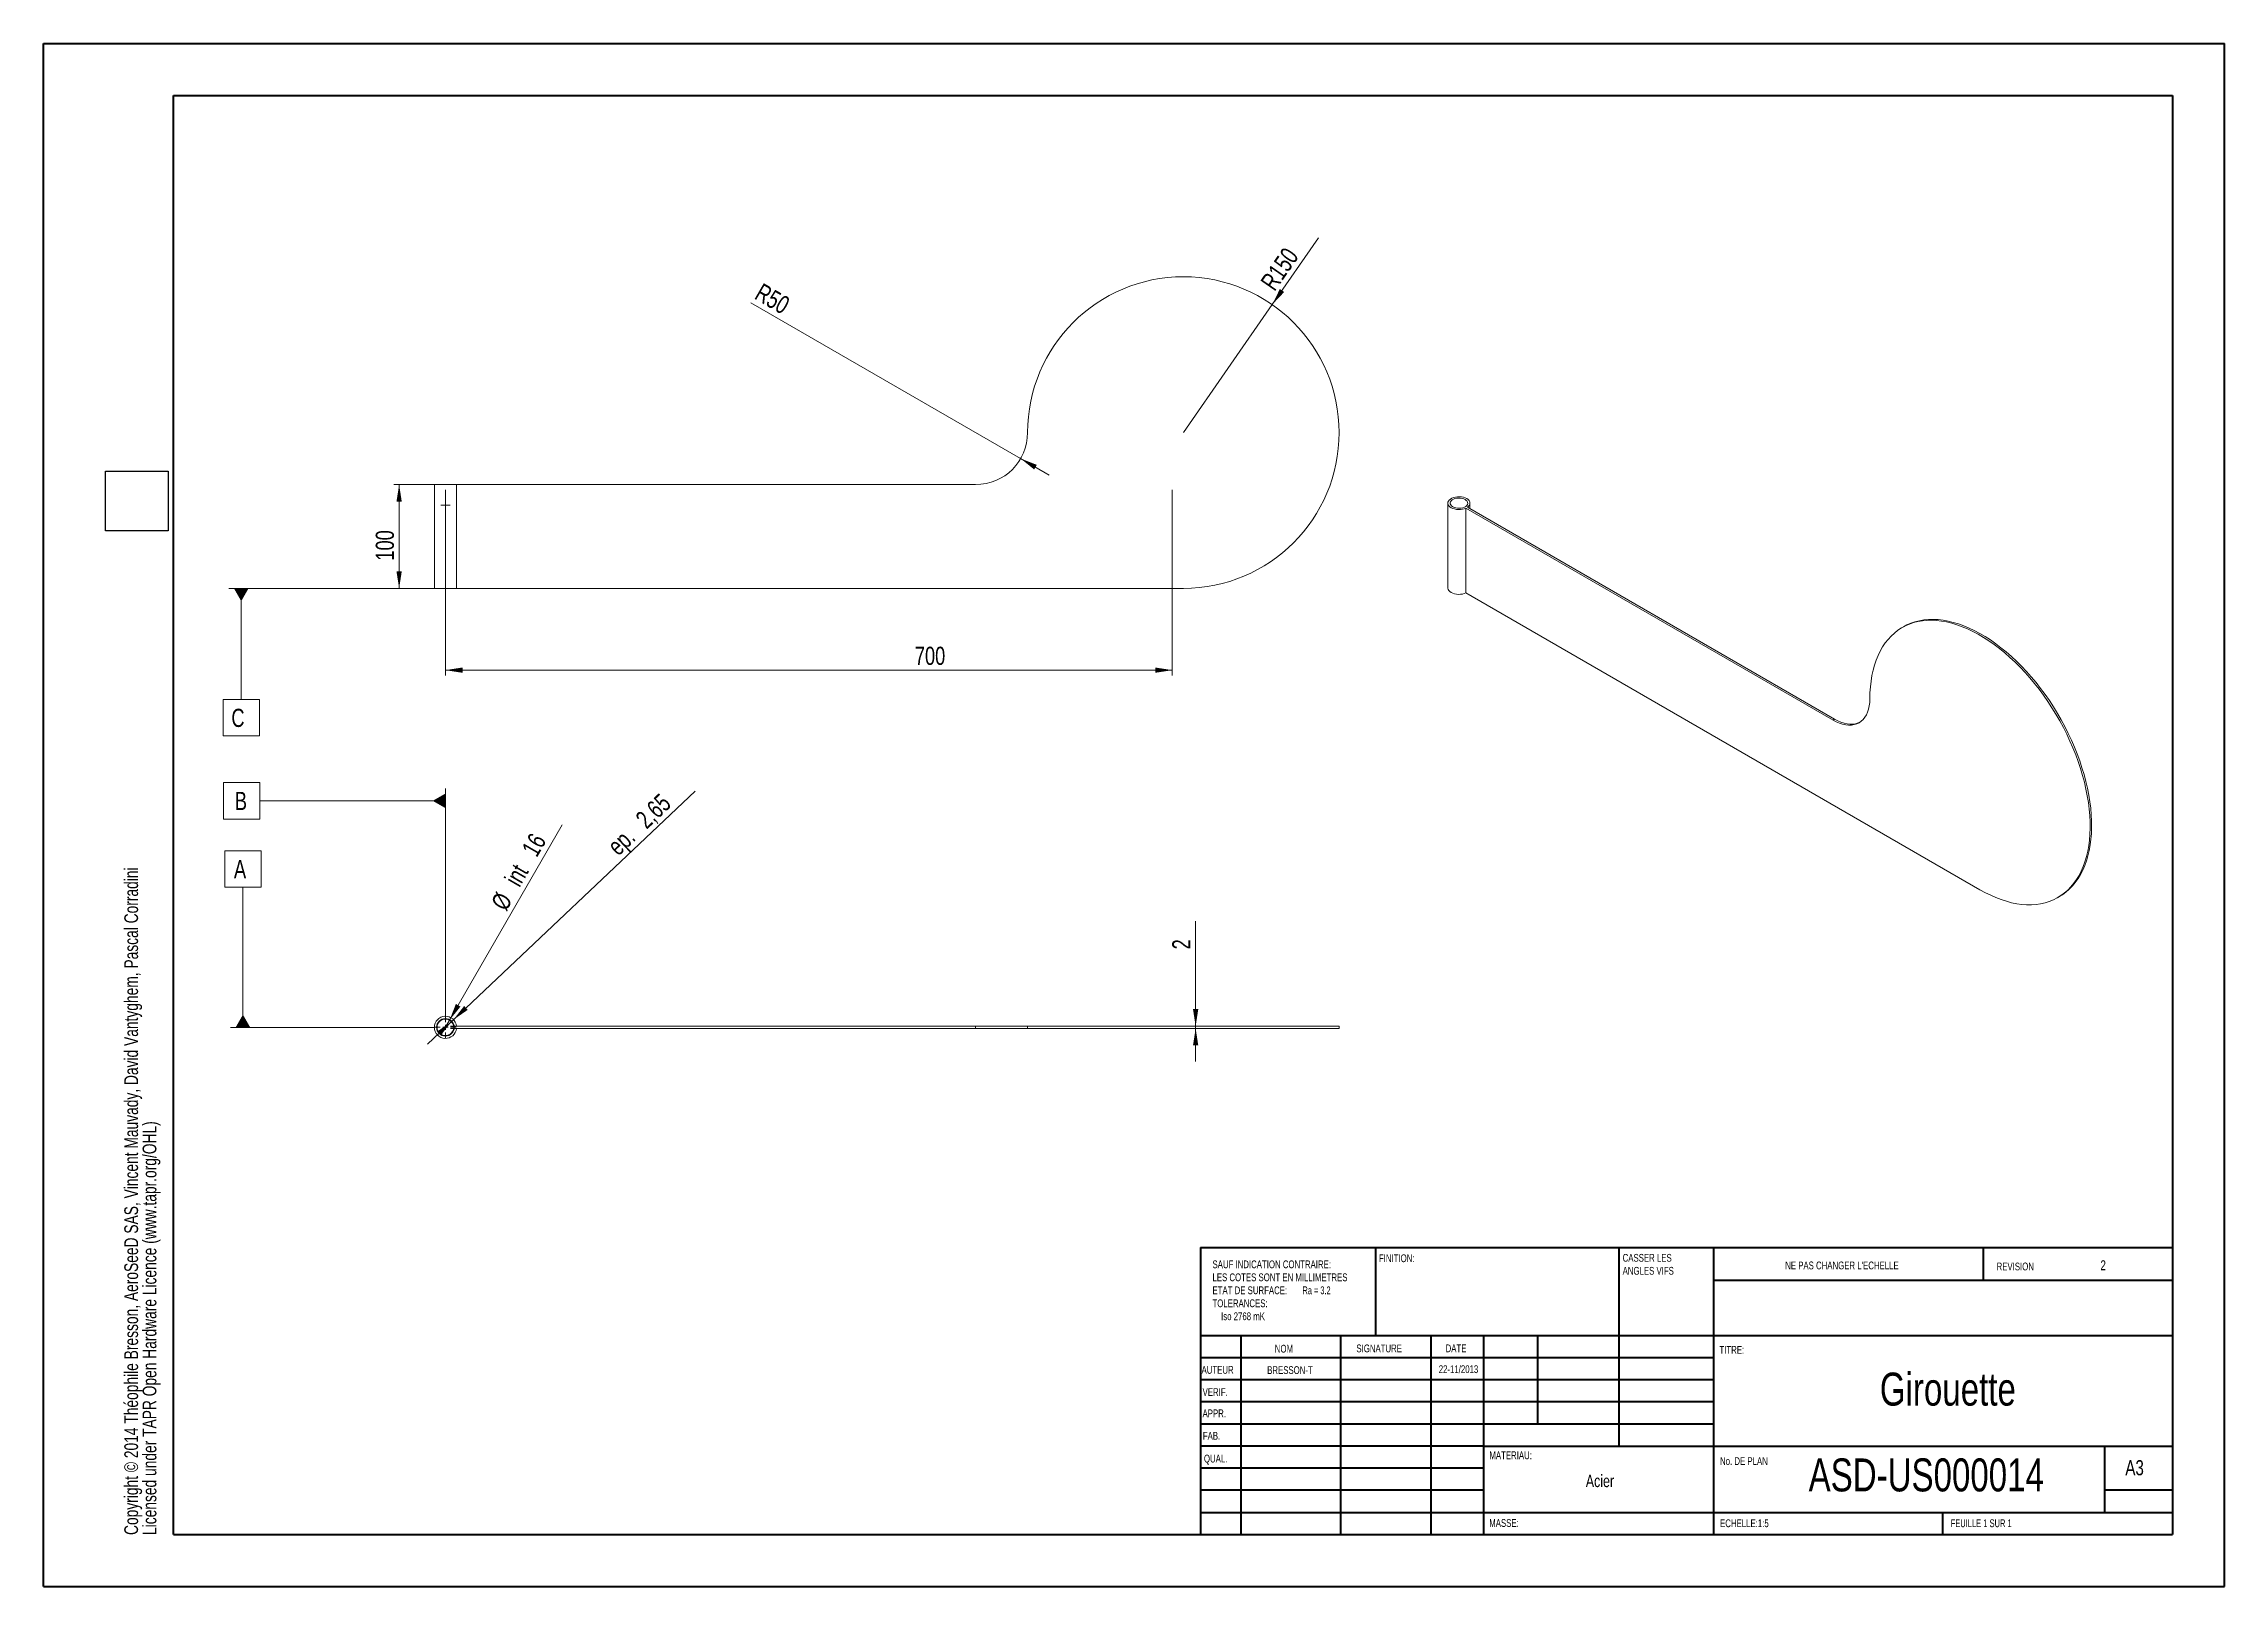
# Model space of a CAD drawing. Header units: millimetres. Extents: x 0 to 420, y 0 to 297.
import ezdxf

# ---------------------------------------------------------------- set-up
doc = ezdxf.new("R2010")
doc.units = ezdxf.units.MM
doc.styles.add('SLDTEXTSTYLE0', font='TXT', dxfattribs={"width": 0.75})
doc.styles.add('SLDTEXTSTYLE1', font='TXT', dxfattribs={"width": 0.7})
doc.styles.add('SLDTEXTSTYLE2', font='TXT', dxfattribs={"width": 0.6875})
doc.dimstyles.new('SLDDIMSTYLE0', dxfattribs={"dimtxt": 3.5, "dimasz": 3.302, "dimexe": 0, "dimexo": 0.0625, "dimgap": 0.875, "dimtad": 1, "dimlfac": 5, "dimrnd": 1e-09, "dimzin": 12, "dimdsep": 46, "dimtxsty": 'SLDTEXTSTYLE0', "dimsah": 1, "dimcen": 0.09, "dimadec": 0, "dimazin": 3, "dimtfac": 1, "dimtofl": 0, "dimtmove": 0, "dimatfit": 3, "dimfxl": 1, "dimfrac": 2, "dimtolj": 1, "dimtzin": 12, "dimarcsym": 0})
doc.dimstyles.new('SLDDIMSTYLE1', dxfattribs={"dimtxt": 3.5, "dimasz": 3.302, "dimexe": 0, "dimexo": 0.0625, "dimgap": 0.875, "dimtad": 1, "dimlfac": 5, "dimrnd": 1e-09, "dimzin": 12, "dimdsep": 46, "dimtxsty": 'SLDTEXTSTYLE0', "dimsah": 1, "dimcen": 0, "dimadec": 0, "dimazin": 3, "dimtfac": 1, "dimtofl": 0, "dimtmove": 0, "dimatfit": 3, "dimfxl": 1, "dimfrac": 2, "dimtolj": 1, "dimtzin": 12, "dimarcsym": 0})
doc.dimstyles.new('SLDDIMSTYLE2', dxfattribs={"dimtxt": 3.5, "dimasz": 3.302, "dimexe": 0, "dimexo": 0.0625, "dimgap": 0.875, "dimtad": 1, "dimlfac": 5, "dimrnd": 1e-09, "dimzin": 12, "dimdsep": 46, "dimtxsty": 'SLDTEXTSTYLE0', "dimsah": 1, "dimcen": 0, "dimadec": 0, "dimazin": 3, "dimtfac": 1, "dimtofl": 0, "dimtmove": 1, "dimatfit": 3, "dimfxl": 1, "dimfrac": 2, "dimtolj": 1, "dimtzin": 12, "dimarcsym": 0})
doc.dimstyles.new('SLDDIMSTYLE3', dxfattribs={"dimtxt": 3.5, "dimasz": 3.302, "dimexe": 0, "dimexo": 0.0625, "dimgap": 0.875, "dimtad": 1, "dimlfac": 5, "dimrnd": 1e-09, "dimzin": 12, "dimdsep": 46, "dimtxsty": 'SLDTEXTSTYLE0', "dimsah": 1, "dimcen": 0.09, "dimadec": 0, "dimazin": 3, "dimtfac": 1, "dimtmove": 0, "dimatfit": 0, "dimfxl": 1, "dimfrac": 2, "dimtolj": 1, "dimtzin": 12, "dimarcsym": 0})
doc.dimstyles.new('SLDDIMSTYLE4', dxfattribs={"dimtxt": 3.5, "dimasz": 3.302, "dimexe": 0, "dimexo": 0.0625, "dimgap": 0.875, "dimtad": 1, "dimlfac": 5, "dimrnd": 1e-09, "dimzin": 12, "dimdsep": 46, "dimtxsty": 'SLDTEXTSTYLE0', "dimblk1": 'NONE', "dimsah": 1, "dimcen": 0, "dimadec": 0, "dimazin": 3, "dimtfac": 1, "dimtmove": 0, "dimatfit": 3, "dimldrblk": 'NONE', "dimfxl": 1, "dimfrac": 2, "dimtolj": 1, "dimtzin": 12, "dimarcsym": 0})
picture_1 = doc.add_image_def('image1.bmp', size_in_pixel=(400, 420))

# ---------------------------------------------------------------- blocks, each defined once
blk = doc.blocks.new('SW_NOTE_0')
at = {"color": 0, "linetype": 'Continuous', "lineweight": 0, "char_height": 2.6458, "attachment_point": 1, "rotation": 90, "style": 'SLDTEXTSTYLE0'}
for s, insert in [('Copyright © 2014 Théophile Bresson, AeroSeeD SAS, Vincent Mauvady, David Vantyghem, Pascal Corradini', (-3.41, 0)), ('Licensed under TAPR Open Hardware Licence (www.tapr.org/OHL)', (0.12, 0))]:
    blk.add_mtext(s, dxfattribs=dict(at, insert=insert))
blk = doc.blocks.new('SW_NOTE_1')
at = {"color": 0, "linetype": 'Continuous', "lineweight": 0, "char_height": 1.5, "attachment_point": 1, "style": 'SLDTEXTSTYLE0'}
for s, insert in [('CASSER LES', (0, 1.93)), ('ANGLES VIFS', (0, -0.57))]:
    blk.add_mtext(s, dxfattribs=dict(at, insert=insert))
blk = doc.blocks.new('SW_NOTE_2')
at = {"color": 0, "linetype": 'Continuous', "lineweight": 0, "char_height": 1.5, "attachment_point": 1}
for s, insert, style in [('SAUF INDICATION CONTRAIRE:', (0, 1.93), 'SLDTEXTSTYLE0'), ('LES COTES SONT EN MILLIMETRES', (0, -0.57), 'SLDTEXTSTYLE0'), ('ETAT DE SURFACE:', (0, -3.07), 'SLDTEXTSTYLE0'), ('Ra = 3.2', (17.33, -3.07), 'SLDTEXTSTYLE2'), ('TOLERANCES:', (0, -5.57), 'SLDTEXTSTYLE0'), ('Iso 2768 mK', (1.66, -8.07), 'SLDTEXTSTYLE0')]:
    blk.add_mtext(s, dxfattribs=dict(at, insert=insert, style=style))
blk = doc.blocks.new('*D4')
at = {"color": 7, "linetype": 'Continuous', "lineweight": 0}
for p, q in [((77.46, 211.33), (77.46, 175.6)), ((217.46, 211.33), (217.46, 175.6)), ((77.46, 176.6), (217.46, 176.6))]:
    blk.add_line(p, q, dxfattribs=at)
for points in [[(77.46, 176.6), (80.77, 176.09), (80.77, 177.11)], [(217.46, 176.6), (214.16, 177.11), (214.16, 176.09)]]:
    blk.add_solid(points, dxfattribs=at)
at = {"color": 7, "linetype": 'Continuous', "lineweight": 0, "insert": (167.87, 181.11, -0.18), "char_height": 3.5, "attachment_point": 1, "style": 'SLDTEXTSTYLE0'}
blk.add_mtext('700', dxfattribs=at)
blk = doc.blocks.new('*D5')
at = {"color": 7, "linetype": 'Continuous', "lineweight": 0}
for p, q in [((78.59, 212.33), (67.55, 212.33)), ((68.55, 192.33), (68.55, 212.33)), ((78.59, 192.33), (67.55, 192.33))]:
    blk.add_line(p, q, dxfattribs=at)
for points in [[(68.55, 212.33), (68.04, 209.03), (69.06, 209.03)], [(68.55, 192.33), (69.06, 195.63), (68.04, 195.63)]]:
    blk.add_solid(points, dxfattribs=at)
at = {"color": 7, "linetype": 'Continuous', "lineweight": 0, "insert": (64.04, 197.69, 0.02), "char_height": 3.5, "attachment_point": 1, "rotation": 90, "style": 'SLDTEXTSTYLE0'}
blk.add_mtext('100', dxfattribs=at)
blk = doc.blocks.new('*D6')
at = {"color": 7, "linetype": 'Continuous', "lineweight": 0}
for q in [(245.64, 259.83), (219.59, 222.33)]:
    blk.add_line((236.7, 246.97), q, dxfattribs=at)
blk.add_solid([(236.7, 246.97), (239, 249.39), (238.17, 249.97)], dxfattribs=at)
at = {"color": 7, "linetype": 'Continuous', "lineweight": 0, "insert": (234.27, 251.37, -0.22), "char_height": 3.5, "attachment_point": 1, "rotation": 55.2137, "style": 'SLDTEXTSTYLE0'}
blk.add_mtext('R150', dxfattribs=at)
blk = doc.blocks.new('*D7')
at = {"color": 7, "linetype": 'Continuous', "lineweight": 0}
for q in [(136.27, 247.33), (193.74, 214.16)]:
    blk.add_line((188.25, 217.33), q, dxfattribs=at)
blk.add_solid([(188.25, 217.33), (190.85, 215.24), (191.36, 216.12)], dxfattribs=at)
at = {"color": 7, "linetype": 'Continuous', "lineweight": 0, "insert": (138.53, 251.24, 0.02), "char_height": 3.5, "attachment_point": 1, "rotation": 330, "style": 'SLDTEXTSTYLE0'}
blk.add_mtext('R50', dxfattribs=at)
blk = doc.blocks.new('SW_CENTERMARKSYMBOL_0')
at = {"color": 0, "linetype": 'Continuous', "lineweight": 0}
for p, q in [((-0.5, 0), (-0.9, 0)), ((0, 0), (-0.5, 0)), ((0, 0.5), (0, 0.9)), ((0, 0), (0, 0.5)), ((0, 0), (0, -0.5)), ((0, 0), (0.5, 0)), ((0.5, 0), (0.9, 0)), ((0, -0.5), (0, -0.9))]:
    blk.add_line(p, q, dxfattribs=at)
blk = doc.blocks.new('SW_DATUMTAG_0')
at = {"color": 0, "linetype": 'Continuous', "lineweight": 0}
for p, q in [((43.34, 27.67), (-0.5, 27.67)), ((1.9, 27.67), (1.9, 6.28)), ((-1.6, -0.72), (-1.6, 6.28)), ((-1.6, 6.28), (5.4, 6.28)), ((5.4, 6.28), (5.4, -0.72)), ((5.4, -0.72), (-1.6, -0.72))]:
    blk.add_line(p, q, dxfattribs=at)
blk.add_solid([(3.3, 27.67), (0.5, 27.67), (1.9, 25.22)], dxfattribs=at)
at = {"color": 0, "linetype": 'Continuous', "lineweight": 0, "insert": (0, 4.51, 0.2), "char_height": 3.5, "attachment_point": 1, "style": 'SLDTEXTSTYLE0'}
blk.add_mtext('C', dxfattribs=at)
blk = doc.blocks.new('*D10')
at = {"color": 7, "linetype": 'Continuous', "lineweight": 0}
for p, q in [((221.95, 108.04), (221.95, 128.27)), ((78.46, 108.04), (222.95, 108.04)), ((78.46, 107.64), (222.95, 107.64)), ((221.95, 107.64), (221.95, 108.04)), ((221.95, 107.64), (221.95, 101.29))]:
    blk.add_line(p, q, dxfattribs=at)
for points in [[(221.95, 108.04), (222.46, 111.34), (221.44, 111.34)], [(221.95, 107.64), (221.44, 104.34), (222.46, 104.34)]]:
    blk.add_solid(points, dxfattribs=at)
at = {"color": 7, "linetype": 'Continuous', "lineweight": 0, "insert": (217.44, 122.84, -10.02), "char_height": 3.5, "attachment_point": 1, "rotation": 90, "style": 'SLDTEXTSTYLE0'}
blk.add_mtext('2', dxfattribs=at)
blk = doc.blocks.new('*D12')
at = {"color": 7, "linetype": 'Continuous', "lineweight": 0}
for q in [(99.97, 146.82), (76.66, 106.45)]:
    blk.add_line((78.26, 109.22), q, dxfattribs=at)
blk.add_solid([(78.26, 109.22), (80.36, 111.83), (79.48, 112.34)], dxfattribs=at)
at = {"color": 7, "linetype": 'Continuous', "lineweight": 0, "char_height": 3.5, "attachment_point": 1, "rotation": 60, "style": 'SLDTEXTSTYLE0'}
for s, insert in [('16', (92.01, 142.15, -29.98)), ('int', (88.69, 136.39, -29.98)), ('%%c', (86.1, 131.79, -29.98))]:
    blk.add_mtext(s, dxfattribs=dict(at, insert=insert))
blk = doc.blocks.new('_NONE')
blk = doc.blocks.new('*D13')
at = {"color": 7, "linetype": 'Continuous', "lineweight": 0}
for p, q in [((79.01, 109.3), (125.55, 153.3)), ((78.63, 108.94), (79.01, 109.3)), ((78.63, 108.94), (74.01, 104.57))]:
    blk.add_line(p, q, dxfattribs=at)
for points in [[(79.01, 109.3), (81.76, 111.2), (81.06, 111.94)], [(78.63, 108.94), (75.88, 107.04), (76.58, 106.3)]]:
    blk.add_solid(points, dxfattribs=at)
at = {"color": 7, "linetype": 'Continuous', "lineweight": 0, "char_height": 3.5, "attachment_point": 1, "rotation": 43.3933, "style": 'SLDTEXTSTYLE0'}
for s, insert in [('2,65', (113.8, 148.4, -29.98)), ('ep.', (108.35, 143.24, -29.98))]:
    blk.add_mtext(s, dxfattribs=dict(at, insert=insert))
blk = doc.blocks.new('SW_CENTERMARKSYMBOL_1')
at = {"color": 0, "linetype": 'Continuous', "lineweight": 0}
for p, q in [((-1, 0), (-2.1, 0)), ((0, 0), (-0.5, 0)), ((0, 1), (0, 2.1)), ((0, 0), (0, 0.5)), ((0, 0), (0, -0.5)), ((0, 0), (0.5, 0)), ((1, 0), (2.1, 0)), ((0, -1), (0, -2.1))]:
    blk.add_line(p, q, dxfattribs=at)
blk = doc.blocks.new('SW_DATUMTAG_1')
at = {"color": 0, "linetype": 'Continuous', "lineweight": 0}
for p, q in [((-1.77, -0.72), (-1.77, 6.28)), ((-1.77, 6.28), (5.23, 6.28)), ((5.23, 6.28), (5.23, -0.72)), ((5.23, -0.72), (-1.77, -0.72)), ((1.73, -27.71), (1.73, -0.72)), ((38.63, -27.71), (-0.67, -27.71))]:
    blk.add_line(p, q, dxfattribs=at)
blk.add_solid([(3.13, -27.71), (0.33, -27.71), (1.73, -25.26)], dxfattribs=at)
at = {"color": 0, "linetype": 'Continuous', "lineweight": 0, "insert": (0, 4.51, -30), "char_height": 3.5, "attachment_point": 1, "style": 'SLDTEXTSTYLE0'}
blk.add_mtext('A', dxfattribs=at)
blk = doc.blocks.new('SW_DATUMTAG_2')
at = {"color": 0, "linetype": 'Continuous', "lineweight": 0}
for p, q in [((-2.16, -0.72), (-2.16, 6.28)), ((-2.16, 6.28), (4.84, 6.28)), ((4.84, 6.28), (4.84, -0.72)), ((40.56, -38.72), (40.56, 5.18)), ((40.56, 2.78), (4.84, 2.78)), ((4.84, -0.72), (-2.16, -0.72))]:
    blk.add_line(p, q, dxfattribs=at)
blk.add_solid([(40.56, 1.38), (40.56, 4.18), (38.11, 2.78)], dxfattribs=at)
at = {"color": 0, "linetype": 'Continuous', "lineweight": 0, "insert": (0, 4.51, -30), "char_height": 3.5, "attachment_point": 1, "style": 'SLDTEXTSTYLE0'}
blk.add_mtext('B', dxfattribs=at)

msp = doc.modelspace()

# ---------------------------------------------------------------- linework, layer by layer
at = {"color": 7, "linetype": 'Continuous', "lineweight": 40}
for p, q in [((0.0788, 0.2148), (0.0788, 297.2148)), ((0.0788, 297.2148), (420.0788, 297.2148)), ((420.0788, 0.2148), (420.0788, 297.2148)), ((25.0788, 10.2148), (25.0788, 287.2148)), ((25.0788, 287.2148), (410.0788, 287.2148)), ((410.0788, 287.2148), (410.0788, 10.2148)), ((222.8788, 65.4648), (410.0788, 65.4648)), ((222.8788, 65.4648), (222.8788, 10.2148)), ((256.6788, 48.4648), (256.6788, 65.4648)), ((303.4788, 65.4648), (303.4788, 27.2148)), ((321.6788, 65.4648), (321.6788, 10.2148)), ((373.6788, 59.0898), (373.6788, 65.4648)), ((410.0788, 59.0898), (321.6788, 59.0898)), ((410.0788, 48.4648), (222.8788, 48.4648)), ((230.6788, 48.4648), (230.6788, 10.2148)), ((249.8698, 48.4648), (249.8698, 10.2148)), ((267.2778, 48.4648), (267.2778, 10.2148)), ((277.4788, 10.2148), (277.4788, 48.4648)), ((287.8788, 31.4648), (287.8788, 48.4648)), ((321.6788, 44.2148), (222.8788, 44.2148)), ((321.6788, 39.9648), (222.8788, 39.9648)), ((321.6788, 35.7148), (222.8788, 35.7148)), ((321.6788, 31.4648), (222.8788, 31.4648)), ((277.4788, 27.2148), (222.8788, 27.2148)), ((277.4788, 27.2148), (410.0788, 27.2148)), ((397.0788, 14.4648), (397.0788, 27.2148)), ((277.4788, 22.9647), (222.8788, 22.9647)), ((277.4788, 18.7148), (222.8788, 18.7148)), ((410.0788, 18.7148), (397.0788, 18.7148)), ((222.8788, 14.4648), (410.0788, 14.4648)), ((365.8788, 10.2148), (365.8788, 14.4648)), ((25.0788, 10.2148), (410.0788, 10.2148)), ((0.0788, 0.2148), (420.0788, 0.2148))]:
    msp.add_line(p, q, dxfattribs=at)
at = {"color": 7, "linetype": 'Continuous', "lineweight": 15}
for p, q in [((75.3344, 212.3309), (75.3344, 192.3309)), ((75.3344, 212.3309), (79.585, 212.3309)), ((79.585, 212.3309), (79.585, 192.3309)), ((79.585, 212.3309), (179.585, 212.3309)), ((270.5277, 208.7498), (270.5277, 192.419)), ((274.0158, 207.8026), (274.0158, 191.4717)), ((274.0158, 207.8026), (344.7265, 166.9822)), ((274.2986, 207.9658), (345.0093, 167.1454)), ((274.7877, 207.6835), (274.7877, 208.7498)), ((75.3344, 192.3309), (79.585, 192.3309)), ((79.585, 192.3309), (219.585, 192.3309)), ((274.0158, 191.4717), (373.0107, 134.3232)), ((358.2948, 184.9642), (358.0119, 184.8009)), ((344.7265, 166.9822), (345.0093, 167.1454)), ((388.0095, 132.8379), (388.2923, 133.0012)), ((79.585, 108.0377), (179.585, 108.0377)), ((79.585, 107.6377), (179.585, 107.6377)), ((179.585, 107.6377), (179.585, 108.0377)), ((179.585, 108.0377), (189.585, 108.0377)), ((179.585, 107.6377), (189.585, 107.6377)), ((189.585, 107.6377), (189.585, 108.0377)), ((189.585, 108.0377), (249.585, 108.0377)), ((189.585, 107.6377), (249.585, 107.6377)), ((249.585, 107.6377), (249.585, 108.0377))]:
    msp.add_line(p, q, dxfattribs=at)
at = {"color": 7, "linetype": 'Continuous', "lineweight": 15, "flags": 128}
for points in [[(274.2986, 207.9658), (274.5201, 208.1532), (274.6783, 208.3608), (274.7677, 208.5816), (274.7853, 208.8082), (274.7306, 209.0327), (274.6053, 209.2477), (274.4138, 209.4457), (274.1626, 209.62), (273.8601, 209.7648), (273.5168, 209.875), (273.1442, 209.947), (272.7551, 209.9782), (272.3627, 209.9676), (271.9803, 209.9156), (271.621, 209.824), (271.2969, 209.6958), (271.0191, 209.5354), (270.7971, 209.3483), (270.6383, 209.1409), (270.5482, 208.9201), (270.5299, 208.6936), (270.584, 208.469), (270.7086, 208.2539), (270.8996, 208.0557), (271.1503, 207.8811), (271.4523, 207.7361), (271.7953, 207.6255), (272.1677, 207.5532), (272.5567, 207.5216), (272.9492, 207.5318), (273.3317, 207.5834), (273.6913, 207.6747), (274.0158, 207.8026)], [(271.4556, 208.0559), (271.7318, 207.9268), (272.0485, 207.8336), (272.3918, 207.7805), (272.7467, 207.7698), (273.0977, 207.8019), (273.4295, 207.8754), (273.7276, 207.9872), (273.9789, 208.1322), (274.1724, 208.3043), (274.2998, 208.4958), (274.3554, 208.6985), (274.3368, 208.9034), (274.2448, 209.1015), (274.0835, 209.2843), (273.8598, 209.4438), (273.5836, 209.5729), (273.2669, 209.666), (272.9237, 209.7191), (272.5687, 209.7299), (272.2177, 209.6978), (271.8859, 209.6243), (271.5879, 209.5125), (271.3366, 209.3674), (271.143, 209.1954), (271.0156, 209.0038), (270.96, 208.8012), (270.9786, 208.5963), (271.0706, 208.3981), (271.232, 208.2153), (271.4556, 208.0559)], [(270.5277, 192.419), (270.5299, 192.3628), (270.584, 192.1382), (270.7086, 191.9231), (270.8996, 191.7249), (271.1503, 191.5503), (271.4523, 191.4052), (271.7953, 191.2947), (272.1677, 191.2224), (272.5567, 191.1908), (272.9492, 191.201), (273.3317, 191.2526), (273.6913, 191.3439), (274.0158, 191.4717)], [(351.7975, 171.0655), (351.8226, 172.2407), (351.8976, 173.3841), (352.0224, 174.4932), (352.1968, 175.5654), (352.4203, 176.598), (352.6924, 177.5886), (353.0124, 178.535), (353.3796, 179.4348), (353.7931, 180.286), (354.252, 181.0866), (354.7551, 181.8346), (355.3014, 182.5282), (355.8894, 183.166), (356.5178, 183.7463), (357.1851, 184.2678), (357.8898, 184.7292), (358.6301, 185.1295), (359.4044, 185.4677), (360.2108, 185.743), (361.0474, 185.9548), (361.9122, 186.1025), (362.8032, 186.1859), (363.7183, 186.2047), (364.6554, 186.1589), (365.6121, 186.0486), (366.5863, 185.874), (367.5757, 185.6356), (368.5779, 185.3339), (369.5905, 184.9696), (370.6112, 184.5436), (371.6376, 184.0569), (372.6672, 183.5107), (373.6976, 182.9062), (374.7265, 182.2449), (375.7512, 181.5283), (376.7695, 180.7581), (377.7789, 179.9362), (378.7771, 179.0644), (379.7617, 178.1448), (380.7303, 177.1796), (381.6807, 176.1712), (382.6107, 175.1217), (383.518, 174.0338), (384.4005, 172.91), (385.2562, 171.753), (386.0829, 170.5654), (386.8788, 169.3501), (387.642, 168.11), (388.3706, 166.848), (389.063, 165.567), (389.7176, 164.27), (390.3327, 162.9602), (390.9069, 161.6407), (391.4389, 160.3145), (391.9274, 158.9847), (392.3713, 157.6546), (392.7695, 156.3272), (393.121, 155.0057), (393.4251, 153.6932), (393.6811, 152.3928), (393.8883, 151.1076), (394.0462, 149.8405), (394.1544, 148.5947), (394.2128, 147.3729), (394.2212, 146.1782), (394.1794, 145.0133), (394.0878, 143.881), (393.9464, 142.784), (393.7556, 141.7247), (393.5158, 140.7058), (393.2277, 139.7297), (392.8919, 138.7986), (392.5091, 137.9147), (392.0804, 137.0802), (391.6066, 136.297), (391.089, 135.5669), (390.5287, 134.8917), (389.927, 134.2729), (389.2855, 133.7121), (388.6055, 133.2105), (387.8888, 132.7694), (387.1369, 132.3897), (386.3517, 132.0723), (385.535, 131.8181), (384.6888, 131.6276), (383.815, 131.5013), (382.9158, 131.4395), (381.9931, 131.4422), (381.0493, 131.5095), (380.0864, 131.6413), (379.1069, 131.8372), (378.113, 132.0968), (377.1071, 132.4195), (376.0915, 132.8044), (375.0686, 133.2507), (374.0409, 133.7574), (373.0107, 134.3232)], [(358.2948, 184.9642), (358.913, 185.2927), (359.6872, 185.6309), (360.4936, 185.9063), (361.3302, 186.1181), (362.1951, 186.2658), (363.0861, 186.3492), (364.0012, 186.368), (364.9382, 186.3222), (365.8949, 186.2118), (366.8691, 186.0373), (367.8585, 185.7988), (368.8607, 185.4971), (369.8733, 185.1329), (370.8941, 184.7069), (371.9204, 184.2202), (372.9501, 183.674), (373.9805, 183.0695), (375.0093, 182.4082), (376.0341, 181.6916), (377.0524, 180.9214), (378.0618, 180.0994), (379.06, 179.2276), (380.0445, 178.3081), (381.0132, 177.3429), (381.9636, 176.3344), (382.8935, 175.285), (383.8009, 174.1971), (384.6834, 173.0733), (385.539, 171.9163), (386.3657, 170.7287), (387.1616, 169.5134), (387.9248, 168.2733), (388.6535, 167.0112), (389.3459, 165.7302), (390.0004, 164.4333), (390.6155, 163.1235), (391.1897, 161.804), (391.7217, 160.4778), (392.2102, 159.148), (392.6541, 157.8179), (393.0523, 156.4905), (393.4039, 155.169), (393.708, 153.8565), (393.9639, 152.5561), (394.1711, 151.2709), (394.329, 150.0038), (394.4373, 148.758), (394.4956, 147.5362), (394.504, 146.3415), (394.4623, 145.1766), (394.3706, 144.0443), (394.2292, 142.9472), (394.0384, 141.888), (393.7987, 140.8691), (393.5106, 139.893), (393.1747, 138.9619), (392.792, 138.078), (392.3632, 137.2435), (391.8895, 136.4603), (391.3718, 135.7302), (390.8115, 135.055), (390.2099, 134.4362), (389.5683, 133.8754), (388.8884, 133.3738), (388.2923, 133.0012)], [(344.7265, 166.9822), (345.3427, 166.6575), (345.9543, 166.3974), (346.5566, 166.2039), (347.1449, 166.0785), (347.7148, 166.0221), (348.262, 166.0351), (348.7823, 166.1175), (349.2716, 166.2686), (349.7265, 166.4873), (350.1432, 166.7719), (350.5187, 167.1203), (350.8502, 167.5297), (351.135, 167.9971), (351.3711, 168.519), (351.5566, 169.0913), (351.6901, 169.7096), (351.7706, 170.3694), (351.7975, 171.0655)], [(345.0093, 167.1454), (345.6256, 166.8207), (346.2372, 166.5607), (346.8394, 166.3672), (347.4277, 166.2417), (347.9977, 166.1853), (348.5448, 166.1984), (349.0651, 166.2808), (349.5545, 166.4319), (349.8655, 166.5722)]]:
    msp.add_lwpolyline(points, dxfattribs=at)
at = {"color": 7, "linetype": 'Continuous', "lineweight": 15}
for radius in [1.7, 1.6]:
    msp.add_circle((77.4644, 107.8377), radius, dxfattribs=at)
for centre, radius, start, end in [((219.585, 222.3309), 30, 270, 180), ((179.585, 222.3309), 10, 270, 0), ((77.4644, 107.8377), 2.13, 5.387822, 354.612178)]:
    msp.add_arc(centre, radius, start, end, dxfattribs=at)

# ---------------------------------------------------------------- block references
at = {"color": 7, "linetype": 'Continuous', "lineweight": 0}
for name, p in [('SW_CENTERMARKSYMBOL_0', (77.4644, 208.3309)), ('SW_DATUMTAG_0', (36.2424, 164.6584)), ('SW_DATUMTAG_2', (36.9064, 148.6624)), ('SW_DATUMTAG_1', (36.7361, 135.5434)), ('SW_NOTE_0', (19.0293, 10.1083)), ('SW_CENTERMARKSYMBOL_1', (77.4644, 107.8377)), ('SW_NOTE_1', (304.1881, 62.2843)), ('SW_NOTE_2', (225.1954, 61.0313))]:
    msp.add_blockref(name, p, dxfattribs=at)

# ---------------------------------------------------------------- texts
for s, insert, char_height, attachment_point, style in [('FINITION:', (257.2501, 64.1341), 1.5, 1, 'SLDTEXTSTYLE0'), ('2', (396.7409, 62.9901), 1.905, 2, 'SLDTEXTSTYLE0'), ("NE PAS CHANGER L'ECHELLE", (335.4935, 62.7478), 1.5, 1, 'SLDTEXTSTYLE0'), ('REVISION', (376.2064, 62.5497), 1.5, 1, 'SLDTEXTSTYLE0'), ('NOM', (237.2011, 46.7163), 1.5, 1, 'SLDTEXTSTYLE0'), ('SIGNATURE', (252.9124, 46.7765), 1.5, 1, 'SLDTEXTSTYLE0'), ('DATE', (270.0935, 46.791), 1.5, 1, 'SLDTEXTSTYLE0'), ('TITRE:', (322.835, 46.4931), 1.5, 1, 'SLDTEXTSTYLE0'), ('AUTEUR', (223.091, 42.6445), 1.5, 1, 'SLDTEXTSTYLE0'), ('BRESSON-T', (240.1135, 42.5981), 1.4986, 2, 'SLDTEXTSTYLE0'), ('22-11/2013', (272.5763, 42.7739), 1.4986, 2, 'SLDTEXTSTYLE0'), ('VERIF.', (223.2893, 38.3692), 1.5, 1, 'SLDTEXTSTYLE0'), ('Girouette', (366.8219, 41.3636), 6.35, 2, 'SLDTEXTSTYLE0'), ('APPR.', (223.2806, 34.2791), 1.5, 1, 'SLDTEXTSTYLE0'), ('FAB.', (223.334, 29.9485), 1.5, 1, 'SLDTEXTSTYLE0'), ('QUAL.', (223.5479, 25.5644), 1.5, 1, 'SLDTEXTSTYLE0'), ('MATERIAU:', (278.5247, 26.2008), 1.5, 1, 'SLDTEXTSTYLE0'), ('Acier', (299.8178, 21.7003), 2.38125, 2, 'SLDTEXTSTYLE0'), ('No. DE PLAN', (322.9528, 25.0834), 1.5, 1, 'SLDTEXTSTYLE0'), ('ASD-US000014', (362.6668, 24.8465), 6.35, 2, 'SLDTEXTSTYLE0'), ('A3', (400.9998, 24.5152), 2.91042, 1, 'SLDTEXTSTYLE0'), ('MASSE:', (278.4967, 13.1641), 1.4986, 1, 'SLDTEXTSTYLE0'), ('ECHELLE:1:5', (322.9528, 13.1149), 1.5, 1, 'SLDTEXTSTYLE0'), ('FEUILLE 1 SUR 1', (367.3571, 13.1149), 1.5, 1, 'SLDTEXTSTYLE1')]:
    msp.add_mtext(s, dxfattribs=dict(at, insert=insert, char_height=char_height, attachment_point=attachment_point, style=style))

# ---------------------------------------------------------------- dimensions: what is measured, and where the dimension line sits
for center, mpoint, dimstyle, picture, middle in [((219.585, 222.3309), (236.7005, 246.9695), 'SLDDIMSTYLE1', '*D6', (241.8601, 254.397)), ((179.585, 222.3309), (188.2453, 217.3309), 'SLDDIMSTYLE2', '*D7', (140.8996, 244.6659))]:
    dim = msp.add_radius_dim(center=center, mpoint=mpoint, dimstyle=dimstyle, dxfattribs=at)
    dim.commit()
    dim.dimension.update_dxf_attribs({"geometry": picture, "text_midpoint": middle, "dimtype": 164})
for base, p1, p2, dimstyle, picture, middle in [((65.7744, 212.3309), (79.5944, 192.3309), (79.5944, 212.3309), 'SLDDIMSTYLE0', '*D5', (65.7744, 202.9936)), ((219.1728, 108.0377), (77.4644, 107.6377), (77.4644, 108.0377), 'SLDDIMSTYLE3', '*D10', (219.1728, 125.5577))]:
    dim = msp.add_linear_dim(base=base, p1=p1, p2=p2, angle=90, dimstyle=dimstyle, dxfattribs=at)
    dim.commit()
    dim.dimension.update_dxf_attribs({"geometry": picture, "text_midpoint": middle, "dimtype": 160})
dim = msp.add_linear_dim(base=(217.4644, 179.3773), p1=(77.4644, 212.3309), p2=(217.4644, 212.3309), dimstyle='SLDDIMSTYLE0', dxfattribs=at)
dim.commit()
dim.dimension.update_dxf_attribs({"geometry": '*D4', "text_midpoint": (173.1682, 179.3773), "dimtype": 160})
dim = msp.add_linear_dim(base=(79.0122, 109.3011), p1=(78.6271, 108.9369), p2=(79.0122, 109.3011), angle=43.393345, text='ep.<>', dimstyle='SLDDIMSTYLE3', dxfattribs=at)
dim.commit()
dim.dimension.update_dxf_attribs({"geometry": '*D13', "text_midpoint": (118.4959, 146.6302), "dimtype": 160})
dim = msp.add_diameter_dim_2p(p1=(76.6644, 106.4521), p2=(78.2644, 109.2234), text='%%cint <>', dimstyle='SLDDIMSTYLE4', dxfattribs=at)
dim.commit()
dim.dimension.update_dxf_attribs({"geometry": '*D12', "text_midpoint": (95.0379, 138.2759), "dimtype": 163})

# ---------------------------------------------------------------- pictures from other files: only their frames are drawn
image = msp.add_image(picture_1, insert=(24.0714, 203.3979), size_in_units=(11.5268, 12.1031), rotation=90)
image.dxf.flags = 7

doc.saveas('drawing.dxf')
